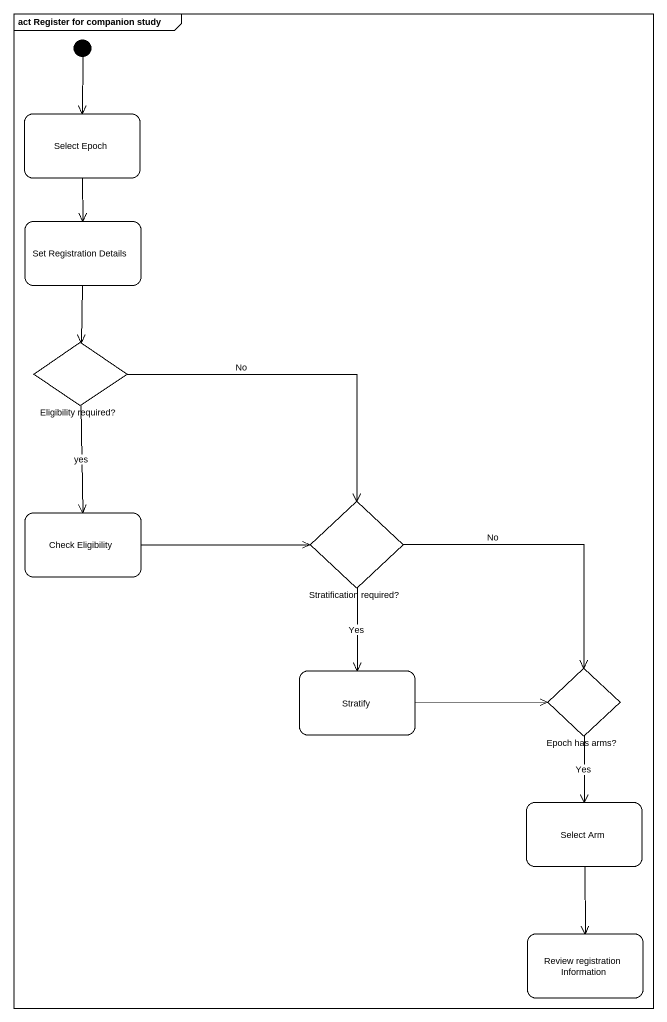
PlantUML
@startuml
mainframe act Register for companion study
hide empty description
state "Select Epoch" as Select_Epoch
state "Set Registration Details" as Set_Registration_Details
state "Eligibility required?" as Eligibility_required <<choice>>
state "Check Eligibility" as Check_Eligibility
state "Stratification required?" as Stratification_required <<choice>>
state Stratify
state "Epoch has arms?" as Epoch_has_arms <<choice>>
state "Select Arm" as Select_Arm
state "Review registration Information" as Review_registration
[*] --> Select_Epoch
Select_Epoch --> Set_Registration_Details
Set_Registration_Details --> Eligibility_required
Eligibility_required --> Check_Eligibility : yes
Eligibility_required --> Stratification_required : No
Check_Eligibility -right-> Stratification_required
Stratification_required --> Stratify : Yes
Stratification_required --> Epoch_has_arms : No
Stratify -right-> Epoch_has_arms
Epoch_has_arms --> Select_Arm : Yes
Select_Arm --> Review_registration
@enduml
